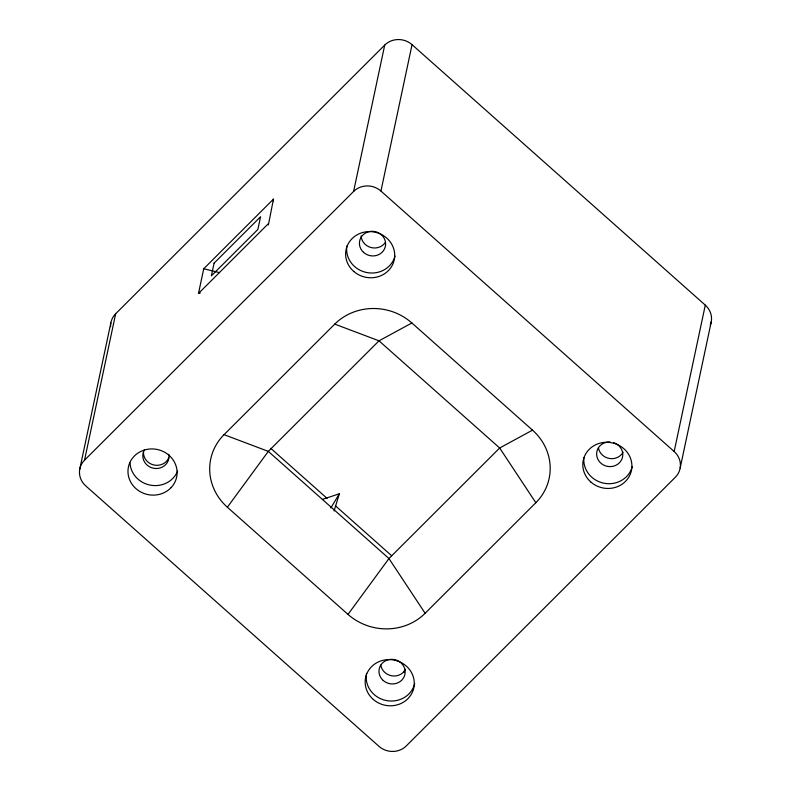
<?xml version="1.0" encoding="UTF-8"?>
<svg xmlns="http://www.w3.org/2000/svg" width="791" height="791" viewBox="0 0 791 791"><rect width="100%" height="100%" fill="white"/><g stroke="black" fill="none" stroke-linecap="round" stroke-linejoin="round"><path stroke-width="1.19" d="M273.449 201.122L273.468 199.124L203.732 268.762L198.482 293.461L200.261 293.016M79.713 469.35L110.829 322.975M705.285 305.138L674.169 451.523A19.389 18.134 12 0 1 675.336 477.24L406.277 745.923A19.389 18.134 12 0 1 378.958 746.328L85.715 485.862A19.389 18.134 12 0 1 84.548 460.144L115.664 313.76L384.723 45.077A19.389 18.134 12 0 1 412.042 44.672L705.285 305.138A19.389 18.134 12 0 1 710.269 325.16M268.376 224.99L273.468 199.124M84.548 460.144L353.607 191.452L384.723 45.077M674.169 451.523L380.936 191.056L412.042 44.672M404.092 672.488L404.854 668.889M680.171 468.025L711.287 321.65M334.069 510.986L339.359 493.762L322.52 499.368M330.856 507.911L339.359 493.762M227.363 507.229L268.307 451.374L379.008 340.822L411.874 322.985L532.521 430.146A54.727 51.168 12 0 1 535.833 502.72L425.133 613.272A54.727 51.168 12 0 1 348.01 614.399L227.363 507.229A54.727 51.168 12 0 1 224.051 434.655L334.751 324.112A54.727 51.168 12 0 1 411.874 322.985M348.01 614.399L388.954 558.535L499.665 447.993L532.521 430.146M198.482 293.461L268.218 223.823M203.732 268.762L219.562 272.628M334.751 324.112L379.008 340.822L499.665 447.993L535.833 502.72M224.051 434.655L268.307 451.374L388.954 558.535L425.133 613.272M270.838 448.418L327.088 498.379M335.384 505.756L391.634 555.717M110.592 326.703A19.389 18.134 12 0 1 115.664 313.76M353.607 191.452A19.389 18.134 12 0 1 380.936 191.056M632.207 466.779A24.63 23.028 12 0 1 604.176 483.252A24.63 23.028 12 0 1 583.926 457.682M613.747 442.693A13.131 12.28 12 0 1 619.353 462.873A13.131 12.28 12 0 1 597.64 458.78A13.131 12.28 12 0 1 610.079 442.001M623.11 452.165A13.131 12.28 12 0 1 609.327 458.464A13.131 12.28 12 0 1 598.431 447.815M385.306 242.501A13.131 12.28 12 0 1 370.86 247.494A13.131 12.28 12 0 1 361.121 235.866M395.016 256.096A24.63 23.028 12 0 1 366.46 272.47A24.63 23.028 12 0 1 346.873 245.991M405.476 669.493A13.131 12.28 12 0 1 391.693 675.791A13.131 12.28 12 0 1 380.797 665.142M414.702 683.572A24.63 23.028 12 0 1 385.968 700.47A24.63 23.028 12 0 1 366.53 673.388M168.77 454.261A13.131 12.28 12 0 1 153.662 468.272A13.131 12.28 12 0 1 144.585 449.703M177.639 470.991A24.63 23.028 12 0 1 150.814 485.229A24.63 23.028 12 0 1 130.021 462.873M168.809 457.722A13.131 12.28 12 0 1 153.81 464.97A13.131 12.28 12 0 1 143.497 451.928M214.084 263.136L211.375 275.861L257.866 229.439L260.575 216.714L214.084 263.136M591.035 482.203A24.63 23.028 12 0 0 631.406 470.645A24.63 23.028 12 0 0 599.618 443.257A24.63 23.028 12 0 0 591.035 482.203M363.435 252.26A13.131 12.28 12 0 0 385.237 246.911A13.131 12.28 12 0 0 368.883 231.694A13.131 12.28 12 0 0 363.435 252.26M353.834 271.501A24.63 23.028 12 0 0 394.215 259.982A24.63 23.028 12 0 0 362.456 232.574A24.63 23.028 12 0 0 353.834 271.501M383.21 680.478A13.131 12.28 12 0 0 404.854 674.634A13.131 12.28 12 0 0 388.144 659.783A13.131 12.28 12 0 0 383.21 680.478M373.382 699.521A24.63 23.028 12 0 0 413.772 687.992A24.63 23.028 12 0 0 382.004 660.574A24.63 23.028 12 0 0 373.382 699.521M171.163 487.563A24.64 23.028 12 0 0 168.236 454.667A24.59 22.988 12 0 0 138.039 453.016A24.778 23.166 12 0 0 134.44 455.942A24.64 23.028 12 0 0 136.21 488.868A24.64 23.028 12 0 0 171.163 487.563"/></g></svg>
